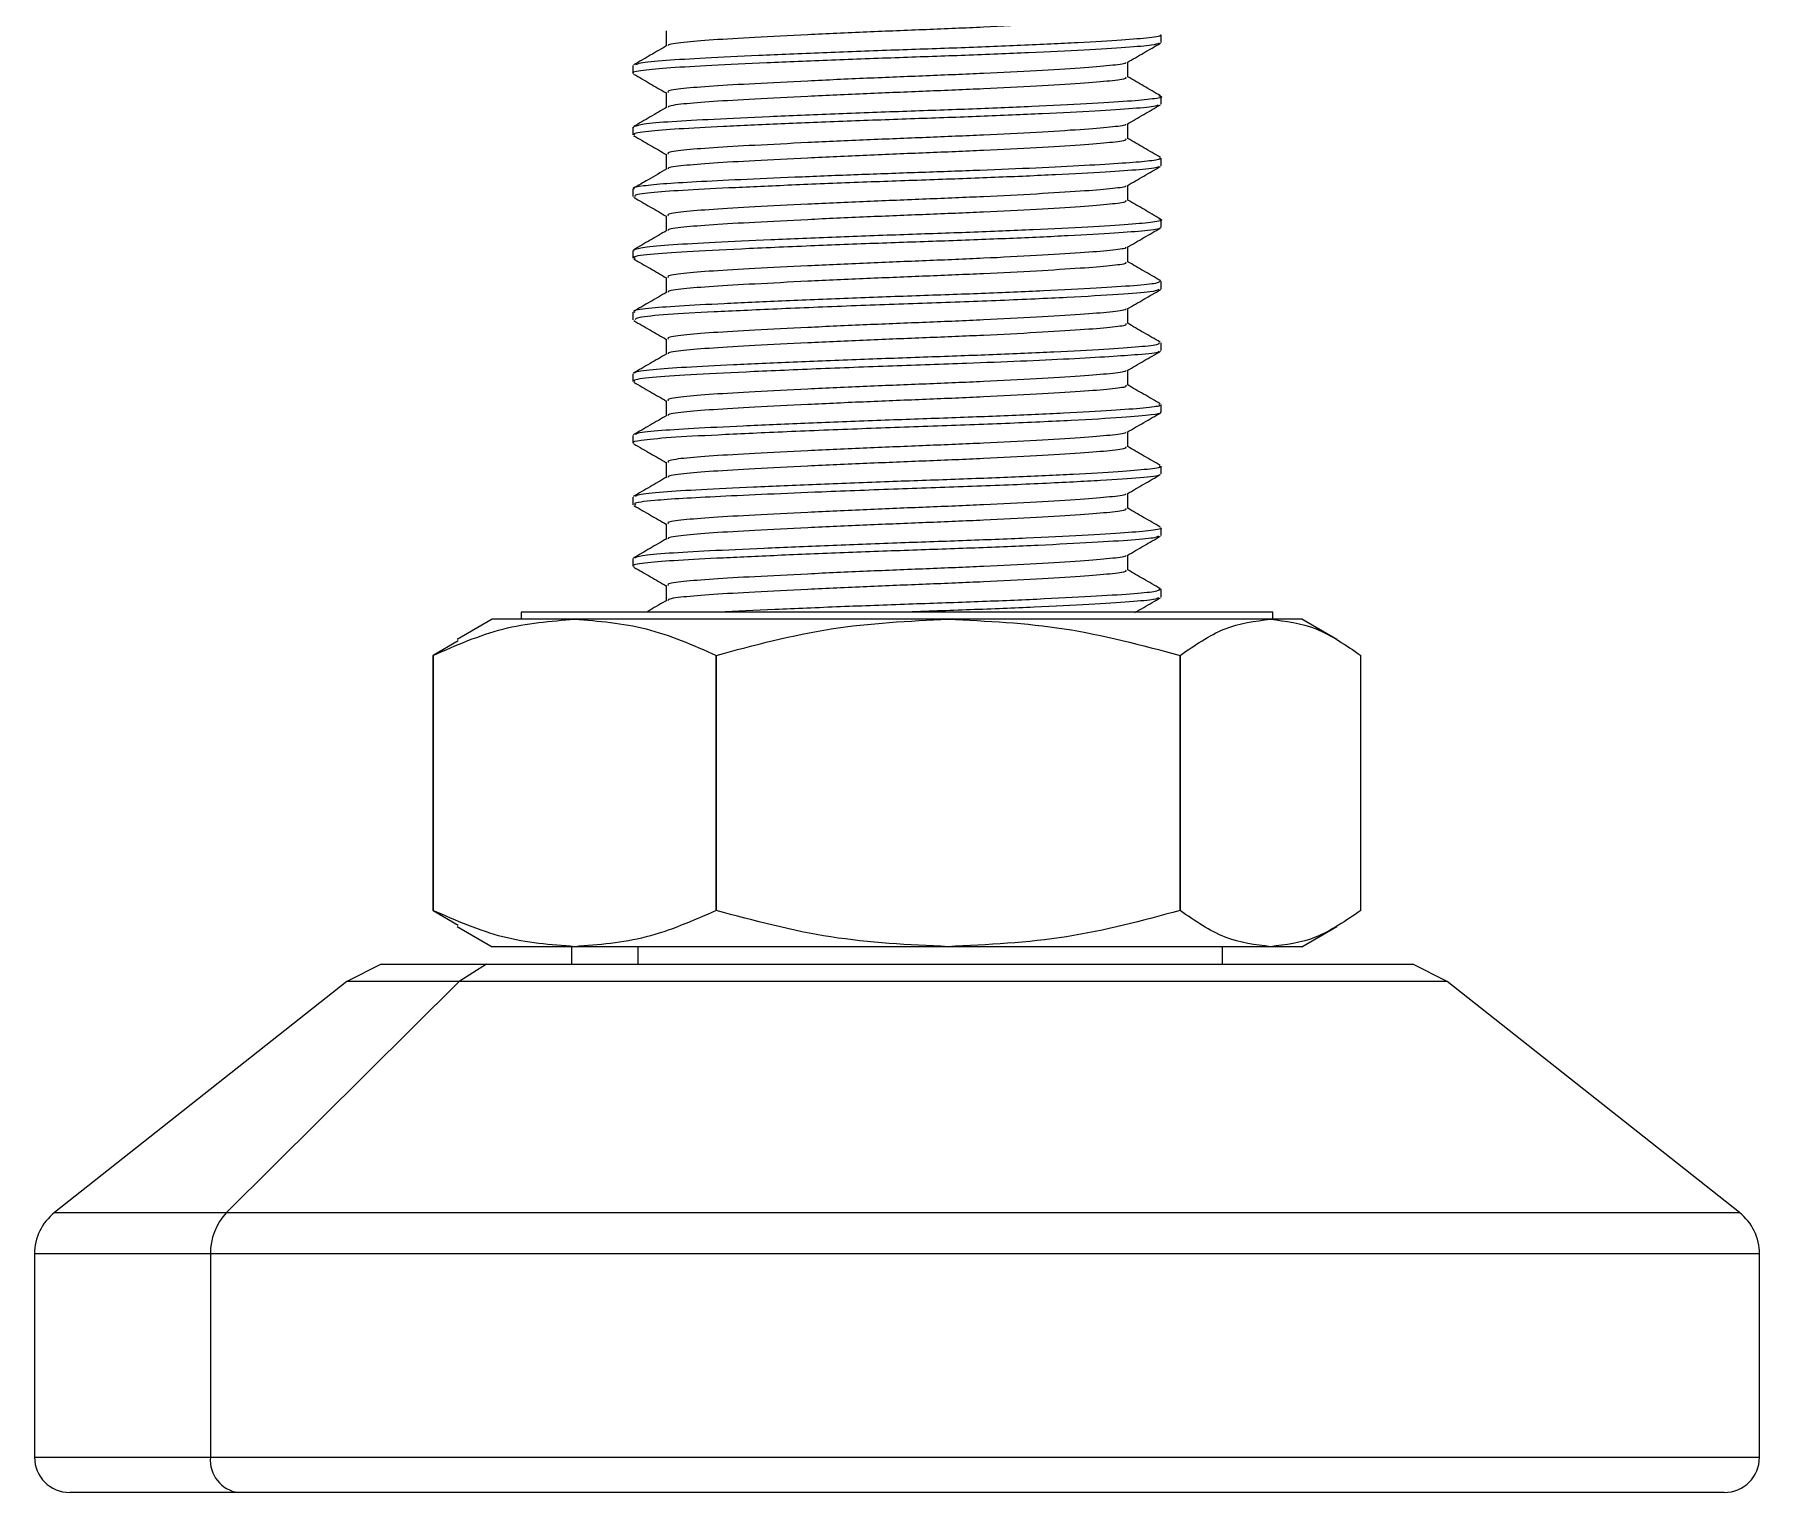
# Model space of a CAD drawing. Header units: millimetres. Extents: x 1152 to 6701, y 651 to 3284.
# Drawn here: x 2426.8 to 2524.8, y 650.7 to 733.4 of the extents above; entities that cross this region are included whole.
import ezdxf

# ---------------------------------------------------------------- set-up
doc = ezdxf.new("R2010")
doc.units = ezdxf.units.MM
doc.layers.add('SLD-0', color=7, linetype='Continuous')

msp = doc.modelspace()

# ---------------------------------------------------------------- linework, layer by layer
at = {"layer": 'SLD-0', "color": 7, "linetype": 'Continuous', "lineweight": 25}
for p, q in [((2462.709, 733.616), (2462.709, 732.763)), ((2490.793, 732.959), (2490.793, 733.396)), ((2460.816, 731.648), (2460.816, 731.21)), ((2488.9, 730.993), (2488.9, 731.845)), ((2462.709, 730.118), (2462.709, 729.266)), ((2490.793, 729.462), (2490.793, 729.899)), ((2460.816, 728.15), (2460.816, 727.713)), ((2460.822, 728.166), (2460.866, 728.151)), ((2488.9, 727.495), (2488.9, 728.347)), ((2462.709, 726.621), (2462.709, 725.768)), ((2490.793, 725.964), (2490.793, 726.402)), ((2460.816, 724.653), (2460.816, 724.216)), ((2488.9, 723.998), (2488.9, 724.85)), ((2462.709, 723.124), (2462.709, 722.271)), ((2490.793, 722.467), (2490.793, 722.904)), ((2460.816, 721.155), (2460.816, 720.718)), ((2460.825, 721.175), (2460.875, 721.156)), ((2488.9, 720.501), (2488.9, 721.353)), ((2462.709, 719.627), (2462.709, 718.773)), ((2490.729, 719.449), (2490.769, 719.44)), ((2490.793, 718.97), (2490.793, 719.407)), ((2488.9, 717.004), (2488.9, 717.856)), ((2460.816, 717.658), (2460.816, 717.221)), ((2462.709, 716.129), (2462.709, 715.276)), ((2490.793, 715.472), (2490.793, 715.909)), ((2460.816, 714.161), (2460.816, 713.724)), ((2488.9, 713.506), (2488.9, 714.359)), ((2462.709, 712.632), (2462.709, 711.778)), ((2490.793, 711.975), (2490.793, 712.412)), ((2460.816, 710.663), (2460.816, 710.226)), ((2488.9, 710.009), (2488.9, 710.861)), ((2462.709, 709.135), (2462.709, 708.281)), ((2490.793, 708.478), (2490.793, 708.915)), ((2460.816, 707.166), (2460.816, 706.729)), ((2488.9, 706.512), (2488.9, 707.364)), ((2462.709, 705.637), (2462.709, 704.784)), ((2490.793, 704.98), (2490.793, 705.417)), ((2460.816, 703.669), (2460.816, 703.232)), ((2488.9, 703.014), (2488.9, 703.867)), ((2462.709, 702.14), (2462.709, 701.287)), ((2490.671, 701.965), (2490.787, 701.937)), ((2490.793, 701.483), (2490.793, 701.92)), ((2452.823, 700.231), (2450.84, 699.087)), ((2457.512, 700.231), (2452.823, 700.231)), ((2454.471, 700.631), (2454.471, 700.231)), ((2488.719, 700.631), (2454.471, 700.631)), ((2478.707, 700.231), (2457.512, 700.231)), ((2497, 700.231), (2478.707, 700.231)), ((2497.138, 700.631), (2488.719, 700.631)), ((2498.787, 700.231), (2497, 700.231)), ((2497.138, 700.231), (2497.138, 700.631)), ((2500.769, 699.087), (2498.787, 700.231)), ((2450.885, 699.009), (2449.48, 698.179)), ((2449.48, 698.179), (2449.48, 683.698)), ((2449.48, 683.698), (2449.48, 698.179)), ((2465.545, 698.179), (2465.545, 683.698)), ((2465.545, 683.698), (2465.545, 698.179)), ((2491.87, 683.698), (2491.87, 698.179)), ((2491.87, 698.179), (2491.87, 698.179)), ((2491.87, 698.179), (2491.87, 683.698)), ((2502.13, 683.698), (2502.13, 698.179)), ((2449.48, 683.698), (2450.885, 682.868)), ((2491.87, 683.698), (2491.87, 683.698)), ((2450.84, 682.79), (2452.823, 681.646)), ((2498.787, 681.646), (2500.769, 682.79)), ((2457.512, 681.646), (2452.823, 681.646)), ((2457.319, 681.646), (2457.319, 680.647)), ((2478.707, 681.646), (2457.512, 681.646)), ((2461.091, 681.646), (2461.091, 680.647)), ((2497, 681.646), (2478.707, 681.646)), ((2494.29, 680.647), (2494.29, 681.646)), ((2498.787, 681.646), (2497, 681.646)), ((2446.528, 680.647), (2444.581, 679.662)), ((2446.528, 680.647), (2452.502, 680.647)), ((2452.502, 680.647), (2450.952, 679.662)), ((2452.502, 680.647), (2505.082, 680.647)), ((2507.028, 679.662), (2505.082, 680.647)), ((2444.581, 679.662), (2427.983, 666.558)), ((2450.952, 679.662), (2437.741, 666.558)), ((2450.952, 679.662), (2444.581, 679.662)), ((2507.028, 679.662), (2450.952, 679.662)), ((2523.627, 666.558), (2507.028, 679.662)), ((2427.983, 666.558), (2437.741, 666.558)), ((2437.741, 666.558), (2523.627, 666.558)), ((2426.843, 664.205), (2426.843, 652.668)), ((2436.834, 664.205), (2426.843, 664.205)), ((2436.834, 664.205), (2436.834, 652.668)), ((2524.767, 664.205), (2436.834, 664.205)), ((2524.767, 652.668), (2524.767, 664.205)), ((2426.843, 652.668), (2436.834, 652.668)), ((2436.834, 652.668), (2524.767, 652.668)), ((2438.424, 650.67), (2428.841, 650.67)), ((2522.768, 650.67), (2438.424, 650.67))]:
    msp.add_line(p, q, dxfattribs=at)
for centre, radius, start, end in [((2429.84, 664.205), 2.998, 128.29016, 180), ((2440.157, 664.275), 3.324, 136.61353, 181.20244), ((2521.769, 664.205), 2.998, 0, 51.70984), ((2428.841, 652.668), 1.998, 180, 270), ((2438.654, 652.485), 1.83, 174.25422, 262.78121), ((2522.768, 652.668), 1.998, 270, 0)]:
    msp.add_arc(centre, radius, start, end, dxfattribs=at)
for points, knots in [([(2483.732, 733.98), (2482.753, 733.928), (2480.827, 733.826), (2477.471, 733.689), (2474.042, 733.551), (2470.68, 733.397), (2467.684, 733.243), (2465.253, 733.106), (2463.603, 732.969), (2462.778, 732.856), (2462.813, 732.795), (2462.819, 732.785)], [0, 0, 0, 0, 0.124178, 0.244111, 0.364043, 0.488224, 0.6124, 0.732334, 0.852265, 0.976445, 1, 1, 1, 1]), ([(2490.678, 732.922), (2490.582, 732.883), (2490.368, 732.795), (2488.884, 732.677), (2486.527, 732.529), (2483.376, 732.376), (2479.758, 732.227), (2475.905, 732.099), (2472.022, 731.952), (2468.346, 731.798), (2465.224, 731.65), (2462.792, 731.521), (2461.309, 731.376), (2460.67, 731.267), (2460.839, 731.214), (2460.85, 731.211)], [0, 0, 0, 0, 0.067112, 0.148881, 0.23352, 0.319679, 0.404404, 0.486176, 0.570703, 0.656857, 0.74169, 0.823479, 0.907886, 0.994034, 1, 1, 1, 1]), ([(2462.747, 732.785), (2462.431, 732.602), (2461.799, 732.236), (2461.167, 731.87), (2460.851, 731.687)], [0, 0, 0, 0, 0.499956, 1, 1, 1, 1]), ([(2490.723, 733.396), (2490.745, 733.388), (2490.905, 733.33), (2490.222, 733.226), (2488.677, 733.097), (2486.169, 732.947), (2482.947, 732.793), (2479.276, 732.647), (2475.401, 732.518), (2471.519, 732.369), (2467.894, 732.215), (2464.84, 732.068), (2462.563, 731.94), (2461.177, 731.807), (2461.028, 731.722), (2460.967, 731.687)], [0, 0, 0, 0, 0.013766, 0.098273, 0.180364, 0.265607, 0.352014, 0.436619, 0.518682, 0.603845, 0.690263, 0.77496, 0.857002, 0.942085, 1, 1, 1, 1]), ([(2488.865, 731.824), (2489.181, 732.007), (2489.813, 732.373), (2490.445, 732.739), (2490.761, 732.922)], [0, 0, 0, 0, 0.499963, 1, 1, 1, 1]), ([(2488.778, 731.825), (2488.783, 731.812), (2488.808, 731.749), (2487.965, 731.649), (2486.327, 731.511), (2484.607, 731.409), (2483.732, 731.357)], [0, 0, 0, 0, 0.07815, 0.3818449, 0.6855486, 1, 1, 1, 1]), ([(2460.852, 731.171), (2461.169, 730.988), (2461.788, 730.63), (2462.407, 730.271), (2462.709, 730.096)], [0, 0, 0, 0, 0.511184, 1, 1, 1, 1]), ([(2483.732, 731.357), (2482.753, 731.305), (2480.827, 731.203), (2477.471, 731.066), (2474.042, 730.928), (2470.681, 730.774), (2467.682, 730.62), (2465.258, 730.483), (2463.584, 730.346), (2462.726, 730.218), (2462.801, 730.143), (2462.825, 730.118)], [0, 0, 0, 0, 0.119924, 0.235748, 0.351572, 0.471499, 0.591421, 0.707246, 0.823069, 0.942995, 1, 1, 1, 1]), ([(2488.784, 730.993), (2488.805, 730.966), (2488.863, 730.888), (2487.982, 730.774), (2486.323, 730.637), (2484.606, 730.535), (2483.732, 730.483)], [0, 0, 0, 0, 0.1518, 0.431232, 0.710671, 1, 1, 1, 1]), ([(2490.763, 729.936), (2490.446, 730.119), (2489.825, 730.479), (2489.204, 730.838), (2488.9, 731.014)], [0, 0, 0, 0, 0.50982, 1, 1, 1, 1]), ([(2490.67, 729.937), (2490.718, 729.925), (2490.971, 729.862), (2490.42, 729.753), (2489.029, 729.624), (2486.672, 729.477), (2483.561, 729.323), (2479.95, 729.174), (2476.097, 729.045), (2472.2, 728.899), (2468.502, 728.745), (2465.333, 728.595), (2462.907, 728.467), (2461.299, 728.328), (2461.035, 728.233), (2460.911, 728.188)], [0, 0, 0, 0, 0.01918, 0.102386, 0.182642, 0.265534, 0.350077, 0.433363, 0.513636, 0.596439, 0.680974, 0.764338, 0.844635, 0.927345, 1, 1, 1, 1]), ([(2483.732, 730.483), (2482.753, 730.431), (2480.827, 730.329), (2477.471, 730.191), (2474.042, 730.054), (2470.68, 729.9), (2467.684, 729.746), (2465.253, 729.608), (2463.602, 729.472), (2462.776, 729.358), (2462.813, 729.296), (2462.819, 729.286)], [0, 0, 0, 0, 0.123991, 0.243744, 0.363496, 0.48749, 0.61148, 0.731233, 0.850984, 0.974977, 1, 1, 1, 1]), ([(2462.744, 729.286), (2462.428, 729.103), (2461.796, 728.737), (2461.164, 728.371), (2460.848, 728.188)], [0, 0, 0, 0, 0.499939, 1, 1, 1, 1]), ([(2490.638, 729.426), (2490.607, 729.398), (2490.524, 729.32), (2489.301, 729.21), (2487.15, 729.067), (2484.151, 728.913), (2480.618, 728.762), (2476.801, 728.632), (2472.906, 728.49), (2469.153, 728.336), (2465.882, 728.185), (2463.281, 728.054), (2461.565, 727.913), (2460.758, 727.794), (2460.894, 727.729), (2460.925, 727.714)], [0, 0, 0, 0, 0.048797, 0.130706, 0.214525, 0.300518, 0.38575, 0.467737, 0.55142, 0.637382, 0.722697, 0.804777, 0.888318, 0.974244, 1, 1, 1, 1]), ([(2488.867, 728.328), (2489.183, 728.511), (2489.815, 728.877), (2490.447, 729.243), (2490.764, 729.426)], [0, 0, 0, 0, 0.499958, 1, 1, 1, 1]), ([(2460.855, 727.672), (2461.171, 727.489), (2461.789, 727.131), (2462.408, 726.773), (2462.709, 726.599)], [0, 0, 0, 0, 0.511864, 1, 1, 1, 1]), ([(2483.732, 727.86), (2482.753, 727.808), (2480.827, 727.705), (2477.471, 727.568), (2474.042, 727.431), (2470.681, 727.277), (2467.682, 727.123), (2465.258, 726.985), (2463.584, 726.849), (2462.726, 726.721), (2462.801, 726.645), (2462.825, 726.621)], [0, 0, 0, 0, 0.119924, 0.235748, 0.351572, 0.471499, 0.591421, 0.707246, 0.823069, 0.942995, 1, 1, 1, 1]), ([(2488.778, 728.329), (2488.784, 728.316), (2488.81, 728.253), (2487.966, 728.152), (2486.327, 728.014), (2484.607, 727.912), (2483.732, 727.86)], [0, 0, 0, 0, 0.080991, 0.38375, 0.686518, 1, 1, 1, 1]), ([(2483.732, 726.985), (2482.753, 726.933), (2480.827, 726.831), (2477.471, 726.694), (2474.042, 726.557), (2470.68, 726.403), (2467.684, 726.248), (2465.254, 726.111), (2463.601, 725.974), (2462.774, 725.86), (2462.812, 725.798), (2462.819, 725.787)], [0, 0, 0, 0, 0.123782, 0.243332, 0.362882, 0.486667, 0.610448, 0.729999, 0.849548, 0.973332, 1, 1, 1, 1]), ([(2488.784, 727.495), (2488.805, 727.468), (2488.863, 727.391), (2487.982, 727.277), (2486.323, 727.14), (2484.606, 727.038), (2483.732, 726.985)], [0, 0, 0, 0, 0.1518, 0.431232, 0.710671, 1, 1, 1, 1]), ([(2490.76, 726.44), (2490.444, 726.623), (2489.824, 726.982), (2489.204, 727.341), (2488.9, 727.517)], [0, 0, 0, 0, 0.510497, 1, 1, 1, 1]), ([(2490.693, 726.402), (2490.718, 726.383), (2490.802, 726.321), (2490.109, 726.22), (2488.688, 726.105), (2486.527, 725.973), (2483.765, 725.836), (2480.597, 725.703), (2477.221, 725.585), (2473.763, 725.462), (2470.36, 725.327), (2467.241, 725.19), (2464.635, 725.062), (2462.603, 724.948), (2461.313, 724.817), (2460.736, 724.715), (2460.861, 724.662), (2460.881, 724.653)], [0, 0, 0, 0, 0.030211, 0.103265, 0.174574, 0.248524, 0.323685, 0.397998, 0.469629, 0.542149, 0.616916, 0.691936, 0.765176, 0.836418, 0.910218, 0.985361, 1, 1, 1, 1]), ([(2462.741, 725.786), (2462.385, 725.58), (2461.753, 725.215), (2461.121, 724.849), (2460.844, 724.689)], [0, 0, 0, 0, 0.562519, 1, 1, 1, 1]), ([(2490.647, 725.93), (2490.65, 725.912), (2490.665, 725.845), (2489.667, 725.742), (2487.731, 725.604), (2484.897, 725.451), (2481.462, 725.299), (2477.69, 725.163), (2473.796, 725.027), (2469.985, 724.874), (2466.575, 724.721), (2463.81, 724.585), (2461.878, 724.45), (2460.86, 724.321), (2460.924, 724.243), (2460.946, 724.216)], [0, 0, 0, 0, 0.03029, 0.112781, 0.195645, 0.281311, 0.366899, 0.449542, 0.532248, 0.617858, 0.703503, 0.786306, 0.868855, 0.954404, 1, 1, 1, 1]), ([(2488.869, 724.832), (2489.185, 725.015), (2489.817, 725.381), (2490.45, 725.747), (2490.766, 725.93)], [0, 0, 0, 0, 0.499972, 1, 1, 1, 1]), ([(2488.779, 724.833), (2488.784, 724.819), (2488.811, 724.756), (2487.966, 724.654), (2486.327, 724.517), (2484.607, 724.414), (2483.732, 724.362)], [0, 0, 0, 0, 0.083392, 0.38536, 0.687337, 1, 1, 1, 1]), ([(2460.857, 724.174), (2461.173, 723.991), (2461.791, 723.633), (2462.408, 723.276), (2462.709, 723.102)], [0, 0, 0, 0, 0.512537, 1, 1, 1, 1]), ([(2483.732, 724.362), (2482.753, 724.31), (2480.827, 724.208), (2477.471, 724.071), (2474.042, 723.934), (2470.681, 723.78), (2467.682, 723.625), (2465.258, 723.488), (2463.584, 723.351), (2462.726, 723.223), (2462.801, 723.148), (2462.825, 723.124)], [0, 0, 0, 0, 0.119924, 0.235748, 0.351572, 0.471498, 0.591421, 0.707246, 0.823069, 0.942995, 1, 1, 1, 1]), ([(2488.784, 723.998), (2488.805, 723.971), (2488.863, 723.894), (2487.982, 723.78), (2486.323, 723.642), (2484.606, 723.54), (2483.732, 723.488)], [0, 0, 0, 0, 0.1518, 0.431231, 0.710671, 1, 1, 1, 1]), ([(2490.758, 722.945), (2490.441, 723.128), (2489.822, 723.486), (2489.203, 723.844), (2488.9, 724.02)], [0, 0, 0, 0, 0.511177, 1, 1, 1, 1]), ([(2490.666, 722.945), (2490.714, 722.933), (2490.977, 722.871), (2490.442, 722.761), (2489.07, 722.633), (2486.732, 722.486), (2483.636, 722.332), (2480.032, 722.183), (2476.182, 722.054), (2472.284, 721.908), (2468.579, 721.754), (2465.396, 721.604), (2462.95, 721.475), (2461.303, 721.334), (2461.021, 721.236), (2460.885, 721.189)], [0, 0, 0, 0, 0.018884, 0.101827, 0.181786, 0.264291, 0.348504, 0.431525, 0.511505, 0.59392, 0.678123, 0.761221, 0.84123, 0.92355, 1, 1, 1, 1]), ([(2483.732, 723.488), (2482.753, 723.436), (2480.827, 723.334), (2477.471, 723.197), (2474.042, 723.06), (2470.68, 722.905), (2467.684, 722.751), (2465.254, 722.614), (2463.6, 722.477), (2462.771, 722.362), (2462.812, 722.299), (2462.819, 722.287)], [0, 0, 0, 0, 0.123594, 0.242963, 0.362332, 0.485929, 0.609522, 0.728893, 0.84826, 0.971857, 1, 1, 1, 1]), ([(2490.706, 722.434), (2490.716, 722.427), (2490.792, 722.37), (2489.978, 722.273), (2488.268, 722.141), (2485.609, 721.989), (2482.289, 721.836), (2478.572, 721.694), (2474.689, 721.564), (2470.678, 721.406), (2466.887, 721.239), (2463.718, 721.085), (2461.653, 720.932), (2460.708, 720.801), (2460.897, 720.732), (2460.933, 720.719)], [0, 0, 0, 0, 0.011547, 0.094924, 0.176932, 0.262164, 0.348, 0.431517, 0.513429, 0.59858, 0.695008, 0.788222, 0.881339, 0.977742, 1, 1, 1, 1]), ([(2462.738, 722.287), (2462.422, 722.104), (2461.79, 721.738), (2461.157, 721.372), (2460.841, 721.189)], [0, 0, 0, 0, 0.499941, 1, 1, 1, 1]), ([(2488.871, 721.336), (2489.187, 721.519), (2489.819, 721.885), (2490.451, 722.251), (2490.767, 722.434)], [0, 0, 0, 0, 0.499967, 1, 1, 1, 1]), ([(2483.732, 720.865), (2482.753, 720.813), (2480.827, 720.711), (2477.471, 720.574), (2474.042, 720.437), (2470.681, 720.282), (2467.682, 720.128), (2465.258, 719.991), (2463.584, 719.854), (2462.726, 719.726), (2462.801, 719.651), (2462.825, 719.627)], [0, 0, 0, 0, 0.119924, 0.235748, 0.351572, 0.471498, 0.591421, 0.707246, 0.823069, 0.942995, 1, 1, 1, 1]), ([(2488.779, 721.337), (2488.785, 721.323), (2488.812, 721.259), (2487.967, 721.157), (2486.327, 721.019), (2484.607, 720.917), (2483.732, 720.865)], [0, 0, 0, 0, 0.085332, 0.38666, 0.687998, 1, 1, 1, 1]), ([(2460.859, 720.675), (2461.176, 720.492), (2461.793, 720.135), (2462.409, 719.778), (2462.709, 719.604)], [0, 0, 0, 0, 0.513132, 1, 1, 1, 1]), ([(2483.732, 719.991), (2482.753, 719.939), (2480.827, 719.837), (2477.471, 719.7), (2474.042, 719.562), (2470.68, 719.408), (2467.684, 719.254), (2465.254, 719.116), (2463.599, 718.98), (2462.77, 718.864), (2462.812, 718.801), (2462.82, 718.789)], [0, 0, 0, 0, 0.123448, 0.242675, 0.361902, 0.485352, 0.608798, 0.728027, 0.847252, 0.970702, 1, 1, 1, 1]), ([(2488.784, 720.501), (2488.805, 720.474), (2488.863, 720.397), (2487.982, 720.283), (2486.323, 720.145), (2484.606, 720.043), (2483.732, 719.991)], [0, 0, 0, 0, 0.1518, 0.431231, 0.710671, 1, 1, 1, 1]), ([(2490.755, 719.449), (2490.439, 719.632), (2489.82, 719.99), (2489.202, 720.348), (2488.9, 720.522)], [0, 0, 0, 0, 0.511794, 1, 1, 1, 1]), ([(2462.736, 718.788), (2462.42, 718.605), (2461.787, 718.239), (2461.155, 717.873), (2460.839, 717.69)], [0, 0, 0, 0, 0.49992, 1, 1, 1, 1]), ([(2490.704, 719.407), (2490.678, 719.368), (2490.621, 719.279), (2489.359, 719.159), (2487.215, 719.016), (2484.23, 718.862), (2480.698, 718.71), (2476.875, 718.58), (2472.972, 718.438), (2469.205, 718.284), (2465.919, 718.132), (2463.304, 718), (2461.575, 717.86), (2460.76, 717.74), (2460.896, 717.674), (2460.927, 717.659)], [0, 0, 0, 0, 0.065264, 0.145758, 0.227977, 0.312403, 0.396151, 0.476711, 0.558823, 0.643226, 0.727034, 0.807668, 0.889673, 0.974049, 1, 1, 1, 1]), ([(2490.669, 718.938), (2490.561, 718.893), (2490.323, 718.794), (2488.489, 718.659), (2485.586, 718.489), (2481.791, 718.316), (2477.538, 718.164), (2473.135, 718.008), (2468.92, 717.835), (2465.308, 717.666), (2462.631, 717.521), (2461.026, 717.367), (2460.962, 717.266), (2460.934, 717.221)], [0, 0, 0, 0, 0.076387, 0.1683518, 0.2640249, 0.3603801, 0.4533307, 0.5467078, 0.6431694, 0.7385909, 0.8304789, 0.9255929, 1, 1, 1, 1]), ([(2488.872, 717.84), (2489.188, 718.022), (2489.82, 718.388), (2490.453, 718.754), (2490.769, 718.937)], [0, 0, 0, 0, 0.499936, 1, 1, 1, 1]), ([(2488.779, 717.84), (2488.785, 717.826), (2488.813, 717.762), (2487.967, 717.66), (2486.327, 717.522), (2484.607, 717.42), (2483.732, 717.368)], [0, 0, 0, 0, 0.086805, 0.387648, 0.688501, 1, 1, 1, 1]), ([(2460.861, 717.177), (2461.178, 716.994), (2461.794, 716.637), (2462.41, 716.281), (2462.709, 716.107)], [0, 0, 0, 0, 0.513667, 1, 1, 1, 1]), ([(2483.732, 717.368), (2482.753, 717.316), (2480.827, 717.214), (2477.471, 717.076), (2474.042, 716.939), (2470.681, 716.785), (2467.682, 716.631), (2465.258, 716.494), (2463.584, 716.357), (2462.726, 716.229), (2462.801, 716.153), (2462.825, 716.129)], [0, 0, 0, 0, 0.1199239, 0.235748, 0.3515718, 0.4714984, 0.5914209, 0.7072463, 0.823069, 0.942995, 1, 1, 1, 1]), ([(2488.784, 717.004), (2488.805, 716.976), (2488.863, 716.899), (2487.982, 716.785), (2486.323, 716.648), (2484.606, 716.546), (2483.732, 716.494)], [0, 0, 0, 0, 0.1518, 0.431231, 0.710671, 1, 1, 1, 1]), ([(2490.753, 715.952), (2490.437, 716.135), (2489.819, 716.493), (2489.201, 716.851), (2488.9, 717.025)], [0, 0, 0, 0, 0.51228, 1, 1, 1, 1]), ([(2490.668, 715.91), (2490.68, 715.879), (2490.711, 715.799), (2489.645, 715.684), (2487.664, 715.546), (2484.809, 715.392), (2481.352, 715.239), (2477.565, 715.104), (2473.661, 714.967), (2469.85, 714.814), (2466.456, 714.661), (2463.708, 714.525), (2461.829, 714.389), (2460.882, 714.272), (2460.933, 714.207), (2460.944, 714.193)], [0, 0, 0, 0, 0.051416, 0.133833, 0.216809, 0.302524, 0.388075, 0.470603, 0.553459, 0.639132, 0.724731, 0.807379, 0.89011, 0.975741, 1, 1, 1, 1]), ([(2483.732, 716.494), (2482.753, 716.442), (2480.827, 716.339), (2477.471, 716.202), (2474.042, 716.065), (2470.68, 715.911), (2467.684, 715.757), (2465.254, 715.619), (2463.599, 715.482), (2462.769, 715.366), (2462.811, 715.303), (2462.82, 715.29)], [0, 0, 0, 0, 0.1233422, 0.2424678, 0.361593, 0.484938, 0.6082787, 0.7274056, 0.8465296, 0.969874, 1, 1, 1, 1]), ([(2462.734, 715.29), (2462.418, 715.107), (2461.786, 714.741), (2461.153, 714.375), (2460.837, 714.192)], [0, 0, 0, 0, 0.499939, 1, 1, 1, 1]), ([(2490.638, 715.441), (2490.654, 715.425), (2490.727, 715.354), (2489.709, 715.255), (2487.924, 715.126), (2485.646, 714.998), (2482.886, 714.869), (2479.492, 714.731), (2475.5, 714.599), (2471.138, 714.431), (2467.155, 714.258), (2463.927, 714.101), (2461.749, 713.95), (2460.795, 713.816), (2460.885, 713.742), (2460.906, 713.724)], [0, 0, 0, 0, 0.026353, 0.118987, 0.188828, 0.260857, 0.333363, 0.404569, 0.496358, 0.591559, 0.687972, 0.781465, 0.874145, 0.970347, 1, 1, 1, 1]), ([(2488.873, 714.343), (2489.189, 714.526), (2489.821, 714.892), (2490.454, 715.258), (2490.77, 715.441)], [0, 0, 0, 0, 0.499926, 1, 1, 1, 1]), ([(2483.732, 713.871), (2482.753, 713.819), (2480.827, 713.716), (2477.471, 713.579), (2474.042, 713.442), (2470.681, 713.288), (2467.682, 713.134), (2465.258, 712.996), (2463.584, 712.859), (2462.726, 712.731), (2462.801, 712.656), (2462.825, 712.632)], [0, 0, 0, 0, 0.1199239, 0.235748, 0.3515718, 0.4714984, 0.5914209, 0.7072463, 0.823069, 0.942995, 1, 1, 1, 1]), ([(2488.779, 714.343), (2488.785, 714.329), (2488.814, 714.264), (2487.967, 714.163), (2486.327, 714.025), (2484.607, 713.923), (2483.732, 713.871)], [0, 0, 0, 0, 0.087798, 0.388314, 0.68884, 1, 1, 1, 1]), ([(2460.863, 713.679), (2461.179, 713.496), (2461.795, 713.14), (2462.41, 712.783), (2462.709, 712.61)], [0, 0, 0, 0, 0.514049, 1, 1, 1, 1]), ([(2483.732, 712.996), (2482.753, 712.944), (2480.827, 712.842), (2477.471, 712.705), (2474.042, 712.568), (2470.68, 712.414), (2467.684, 712.259), (2465.254, 712.122), (2463.598, 711.985), (2462.768, 711.869), (2462.811, 711.805), (2462.82, 711.792)], [0, 0, 0, 0, 0.12328, 0.242346, 0.361411, 0.484694, 0.607973, 0.72704, 0.846104, 0.969387, 1, 1, 1, 1]), ([(2488.784, 713.506), (2488.805, 713.479), (2488.863, 713.402), (2487.982, 713.288), (2486.323, 713.151), (2484.606, 713.048), (2483.732, 712.996)], [0, 0, 0, 0, 0.1518, 0.431231, 0.710671, 1, 1, 1, 1]), ([(2490.752, 712.456), (2490.435, 712.639), (2489.818, 712.996), (2489.201, 713.353), (2488.9, 713.528)], [0, 0, 0, 0, 0.512654, 1, 1, 1, 1]), ([(2490.727, 711.975), (2490.747, 711.965), (2490.851, 711.913), (2490.258, 711.809), (2488.706, 711.676), (2485.829, 711.508), (2482.097, 711.334), (2477.863, 711.179), (2473.462, 711.026), (2469.216, 710.853), (2465.561, 710.683), (2462.757, 710.538), (2461.271, 710.387), (2460.725, 710.28), (2460.844, 710.232), (2460.857, 710.227)], [0, 0, 0, 0, 0.016454, 0.086276, 0.176495, 0.270211, 0.364903, 0.456526, 0.547834, 0.642448, 0.73635, 0.826626, 0.919743, 0.991039, 1, 1, 1, 1]), ([(2490.665, 712.413), (2490.695, 712.391), (2490.794, 712.319), (2489.899, 712.208), (2488.087, 712.075), (2485.367, 711.922), (2481.996, 711.769), (2478.25, 711.629), (2474.352, 711.496), (2470.507, 711.344), (2467.013, 711.191), (2464.141, 711.05), (2462.097, 710.918), (2460.983, 710.793), (2460.971, 710.718), (2460.967, 710.695)], [0, 0, 0, 0, 0.036293, 0.119401, 0.201662, 0.287068, 0.372844, 0.456069, 0.538234, 0.623586, 0.709393, 0.792732, 0.874809, 0.960101, 1, 1, 1, 1]), ([(2488.873, 710.846), (2489.189, 711.029), (2489.822, 711.395), (2490.454, 711.761), (2490.77, 711.944)], [0, 0, 0, 0, 0.4999476, 1, 1, 1, 1]), ([(2462.733, 711.792), (2462.417, 711.609), (2461.785, 711.243), (2461.152, 710.877), (2460.836, 710.694)], [0, 0, 0, 0, 0.499933, 1, 1, 1, 1]), ([(2460.864, 710.181), (2461.181, 709.998), (2461.796, 709.642), (2462.411, 709.286), (2462.709, 709.113)], [0, 0, 0, 0, 0.514344, 1, 1, 1, 1]), ([(2483.732, 710.373), (2482.753, 710.321), (2480.827, 710.219), (2477.471, 710.082), (2474.042, 709.945), (2470.681, 709.791), (2467.682, 709.636), (2465.258, 709.499), (2463.584, 709.362), (2462.726, 709.234), (2462.801, 709.159), (2462.825, 709.135)], [0, 0, 0, 0, 0.119924, 0.235748, 0.351572, 0.471498, 0.591421, 0.707246, 0.823069, 0.942995, 1, 1, 1, 1]), ([(2488.779, 710.846), (2488.786, 710.832), (2488.814, 710.767), (2487.967, 710.665), (2486.327, 710.528), (2484.607, 710.425), (2483.732, 710.373)], [0, 0, 0, 0, 0.0883228, 0.3886659, 0.6890186, 1, 1, 1, 1]), ([(2488.784, 710.009), (2488.805, 709.982), (2488.863, 709.905), (2487.982, 709.791), (2486.323, 709.653), (2484.606, 709.551), (2483.732, 709.499)], [0, 0, 0, 0, 0.1518, 0.431231, 0.710671, 1, 1, 1, 1]), ([(2490.751, 708.959), (2490.434, 709.142), (2489.817, 709.499), (2489.201, 709.856), (2488.9, 710.03)], [0, 0, 0, 0, 0.512844, 1, 1, 1, 1]), ([(2483.732, 709.499), (2482.753, 709.447), (2480.827, 709.345), (2477.471, 709.208), (2474.042, 709.071), (2470.68, 708.916), (2467.684, 708.762), (2465.254, 708.625), (2463.598, 708.488), (2462.768, 708.372), (2462.811, 708.308), (2462.82, 708.295)], [0, 0, 0, 0, 0.123282, 0.24235, 0.361417, 0.484702, 0.607983, 0.727052, 0.846118, 0.969403, 1, 1, 1, 1]), ([(2462.733, 708.295), (2462.417, 708.112), (2461.785, 707.745), (2461.152, 707.379), (2460.836, 707.196)], [0, 0, 0, 0, 0.499954, 1, 1, 1, 1]), ([(2490.663, 708.447), (2490.68, 708.435), (2490.777, 708.368), (2489.716, 708.258), (2487.516, 708.103), (2484.184, 707.93), (2480.181, 707.761), (2475.831, 707.616), (2471.826, 707.463), (2468.413, 707.32), (2465.729, 707.193), (2463.54, 707.082), (2461.786, 706.953), (2460.785, 706.83), (2460.931, 706.752), (2460.972, 706.73)], [0, 0, 0, 0, 0.019563, 0.112505, 0.205652, 0.301967, 0.39734, 0.489125, 0.584041, 0.656573, 0.728186, 0.797284, 0.867086, 0.963126, 1, 1, 1, 1]), ([(2490.696, 708.915), (2490.725, 708.902), (2490.869, 708.839), (2490.122, 708.734), (2488.485, 708.603), (2485.904, 708.452), (2482.629, 708.299), (2478.931, 708.154), (2475.047, 708.025), (2471.176, 707.874), (2467.591, 707.72), (2464.599, 707.575), (2462.397, 707.446), (2461.093, 707.314), (2460.996, 707.23), (2460.957, 707.197)], [0, 0, 0, 0, 0.021102, 0.104878, 0.186682, 0.27172, 0.357653, 0.441532, 0.523288, 0.608254, 0.694202, 0.778181, 0.859895, 0.944786, 1, 1, 1, 1]), ([(2488.873, 707.349), (2489.189, 707.532), (2489.822, 707.898), (2490.454, 708.264), (2490.771, 708.447)], [0, 0, 0, 0, 0.499931, 1, 1, 1, 1]), ([(2488.779, 707.349), (2488.786, 707.335), (2488.814, 707.27), (2487.967, 707.168), (2486.327, 707.03), (2484.607, 706.928), (2483.732, 706.876)], [0, 0, 0, 0, 0.088381, 0.388705, 0.689038, 1, 1, 1, 1]), ([(2460.865, 706.683), (2461.181, 706.5), (2461.796, 706.144), (2462.411, 705.789), (2462.709, 705.616)], [0, 0, 0, 0, 0.514485, 1, 1, 1, 1]), ([(2483.732, 706.876), (2482.753, 706.824), (2480.827, 706.722), (2477.471, 706.585), (2474.042, 706.447), (2470.681, 706.293), (2467.682, 706.139), (2465.258, 706.002), (2463.584, 705.865), (2462.726, 705.737), (2462.801, 705.662), (2462.825, 705.637)], [0, 0, 0, 0, 0.119924, 0.235748, 0.351572, 0.471499, 0.591421, 0.707246, 0.823069, 0.942995, 1, 1, 1, 1]), ([(2488.784, 706.512), (2488.805, 706.485), (2488.863, 706.407), (2487.982, 706.293), (2486.323, 706.156), (2484.606, 706.054), (2483.732, 706.002)], [0, 0, 0, 0, 0.1518, 0.431232, 0.710671, 1, 1, 1, 1]), ([(2490.75, 705.462), (2490.434, 705.645), (2489.817, 706.002), (2489.2, 706.359), (2488.9, 706.533)], [0, 0, 0, 0, 0.512919, 1, 1, 1, 1]), ([(2490.759, 705.417), (2490.77, 705.414), (2490.938, 705.36), (2490.31, 705.26), (2488.857, 705.131), (2486.418, 704.983), (2483.251, 704.829), (2479.608, 704.681), (2475.743, 704.552), (2471.853, 704.404), (2468.191, 704.25), (2465.08, 704.102), (2462.727, 703.973), (2461.213, 703.835), (2461.008, 703.742), (2460.915, 703.7)], [0, 0, 0, 0, 0.005894, 0.090266, 0.171894, 0.256482, 0.342485, 0.426944, 0.508568, 0.593069, 0.679072, 0.763618, 0.845244, 0.929658, 1, 1, 1, 1]), ([(2483.732, 706.002), (2482.753, 705.95), (2480.827, 705.848), (2477.471, 705.71), (2474.042, 705.573), (2470.68, 705.419), (2467.684, 705.265), (2465.254, 705.127), (2463.599, 704.991), (2462.768, 704.875), (2462.811, 704.811), (2462.82, 704.798)], [0, 0, 0, 0, 0.123328, 0.242439, 0.36155, 0.484881, 0.608207, 0.727319, 0.846429, 0.969759, 1, 1, 1, 1]), ([(2490.647, 704.95), (2490.61, 704.918), (2490.515, 704.837), (2489.23, 704.724), (2487.007, 704.577), (2483.927, 704.422), (2480.321, 704.27), (2476.439, 704.139), (2472.498, 703.993), (2468.733, 703.837), (2465.502, 703.685), (2462.967, 703.554), (2461.383, 703.409), (2460.688, 703.296), (2460.858, 703.239), (2460.878, 703.232)], [0, 0, 0, 0, 0.05367, 0.136323, 0.221127, 0.30799, 0.393874, 0.476508, 0.561352, 0.648223, 0.734077, 0.816693, 0.901579, 0.988455, 1, 1, 1, 1]), ([(2462.734, 704.798), (2462.418, 704.615), (2461.785, 704.249), (2461.153, 703.882), (2460.836, 703.699)], [0, 0, 0, 0, 0.499925, 1, 1, 1, 1]), ([(2488.873, 703.851), (2489.189, 704.034), (2489.822, 704.4), (2490.454, 704.766), (2490.77, 704.949)], [0, 0, 0, 0, 0.499942, 1, 1, 1, 1]), ([(2460.865, 703.186), (2461.181, 703.003), (2461.796, 702.647), (2462.411, 702.291), (2462.709, 702.118)], [0, 0, 0, 0, 0.514459, 1, 1, 1, 1]), ([(2483.732, 703.379), (2482.753, 703.327), (2480.827, 703.225), (2477.471, 703.087), (2474.042, 702.95), (2470.681, 702.796), (2467.682, 702.642), (2465.258, 702.505), (2463.584, 702.368), (2462.726, 702.24), (2462.801, 702.164), (2462.825, 702.14)], [0, 0, 0, 0, 0.119924, 0.235748, 0.351572, 0.471499, 0.591421, 0.707246, 0.823069, 0.942995, 1, 1, 1, 1]), ([(2488.779, 703.852), (2488.785, 703.837), (2488.814, 703.773), (2487.967, 703.671), (2486.327, 703.533), (2484.607, 703.431), (2483.732, 703.379)], [0, 0, 0, 0, 0.087973, 0.388432, 0.688899, 1, 1, 1, 1]), ([(2483.732, 702.505), (2482.753, 702.453), (2480.827, 702.35), (2477.471, 702.213), (2474.042, 702.076), (2470.68, 701.922), (2467.684, 701.767), (2465.254, 701.63), (2463.599, 701.493), (2462.769, 701.377), (2462.812, 701.314), (2462.82, 701.302)], [0, 0, 0, 0, 0.123405, 0.242591, 0.361777, 0.485184, 0.608587, 0.727774, 0.846959, 0.970366, 1, 1, 1, 1]), ([(2488.784, 703.014), (2488.805, 702.987), (2488.863, 702.91), (2487.982, 702.796), (2486.323, 702.659), (2484.606, 702.557), (2483.732, 702.505)], [0, 0, 0, 0, 0.1518, 0.431232, 0.710671, 1, 1, 1, 1]), ([(2490.75, 701.965), (2490.434, 702.148), (2489.817, 702.505), (2489.201, 702.862), (2488.9, 703.036)], [0, 0, 0, 0, 0.51285, 1, 1, 1, 1]), ([(2462.735, 701.301), (2462.419, 701.118), (2462.053, 700.907), (2461.688, 700.695), (2461.639, 700.667)], [0, 0, 0, 0, 0.865247, 1, 1, 1, 1]), ([(2490.743, 701.92), (2490.683, 701.875), (2490.558, 701.782), (2489.163, 701.658), (2486.918, 701.513), (2483.855, 701.359), (2480.28, 701.208), (2476.436, 701.079), (2472.546, 700.934), (2468.776, 700.779), (2466.697, 700.68), (2465.664, 700.631)], [0, 0, 0, 0, 0.10091, 0.210017, 0.322235, 0.437029, 0.550456, 0.659615, 0.7717, 0.886475, 1, 1, 1, 1]), ([(2490.658, 701.452), (2490.602, 701.417), (2490.469, 701.333), (2489.105, 701.217), (2486.817, 701.069), (2483.69, 700.914), (2480.058, 700.763), (2477.469, 700.675), (2476.199, 700.631)], [0, 0, 0, 0, 0.1230827, 0.2943427, 0.4707443, 0.6509923, 0.828767, 1, 1, 1, 1]), ([(2489.31, 700.607), (2489.48, 700.705), (2489.967, 700.987), (2490.454, 701.269), (2490.77, 701.452)], [0, 0, 0, 0, 0.350074, 1, 1, 1, 1]), ([(2449.48, 698.179), (2450.791, 698.755), (2453.424, 699.912), (2456.146, 700.125), (2457.512, 700.231)], [0, 0, 0, 0, 0.498036, 1, 1, 1, 1]), ([(2457.512, 700.231), (2458.869, 700.126), (2461.59, 699.916), (2464.224, 698.759), (2465.545, 698.179)], [0, 0, 0, 0, 0.49832, 1, 1, 1, 1]), ([(2465.545, 698.179), (2467.704, 698.758), (2472.019, 699.914), (2476.479, 700.126), (2478.707, 700.231)], [0, 0, 0, 0, 0.500383, 1, 1, 1, 1]), ([(2478.707, 700.231), (2480.913, 700.128), (2485.373, 699.919), (2489.688, 698.763), (2491.87, 698.179)], [0, 0, 0, 0, 0.494512, 1, 1, 1, 1]), ([(2491.87, 698.179), (2492.703, 698.752), (2494.385, 699.91), (2496.123, 700.124), (2497, 700.231)], [0, 0, 0, 0, 0.495459, 1, 1, 1, 1]), ([(2497, 700.231), (2497.869, 700.125), (2499.608, 699.914), (2501.289, 698.757), (2502.13, 698.179)], [0, 0, 0, 0, 0.500255, 1, 1, 1, 1]), ([(2457.512, 681.646), (2456.146, 681.752), (2453.424, 681.965), (2450.791, 683.122), (2449.48, 683.698)], [0, 0, 0, 0, 0.501964, 1, 1, 1, 1]), ([(2465.545, 683.698), (2464.224, 683.118), (2461.59, 681.961), (2458.869, 681.751), (2457.512, 681.646)], [0, 0, 0, 0, 0.50168, 1, 1, 1, 1]), ([(2478.707, 681.646), (2476.476, 681.752), (2472.016, 681.963), (2467.701, 683.12), (2465.545, 683.698)], [0, 0, 0, 0, 0.500252, 1, 1, 1, 1]), ([(2491.87, 683.698), (2489.732, 683.125), (2485.418, 681.967), (2480.958, 681.753), (2478.707, 681.646)], [0, 0, 0, 0, 0.495457, 1, 1, 1, 1]), ([(2497, 681.646), (2496.14, 681.749), (2494.402, 681.958), (2492.72, 683.114), (2491.87, 683.698)], [0, 0, 0, 0, 0.494516, 1, 1, 1, 1]), ([(2502.13, 683.698), (2501.288, 683.119), (2499.606, 681.963), (2497.868, 681.751), (2497, 681.646)], [0, 0, 0, 0, 0.500384, 1, 1, 1, 1])]:
    msp.add_open_spline(points, degree=3, knots=knots, dxfattribs=at)

doc.saveas('drawing.dxf')
